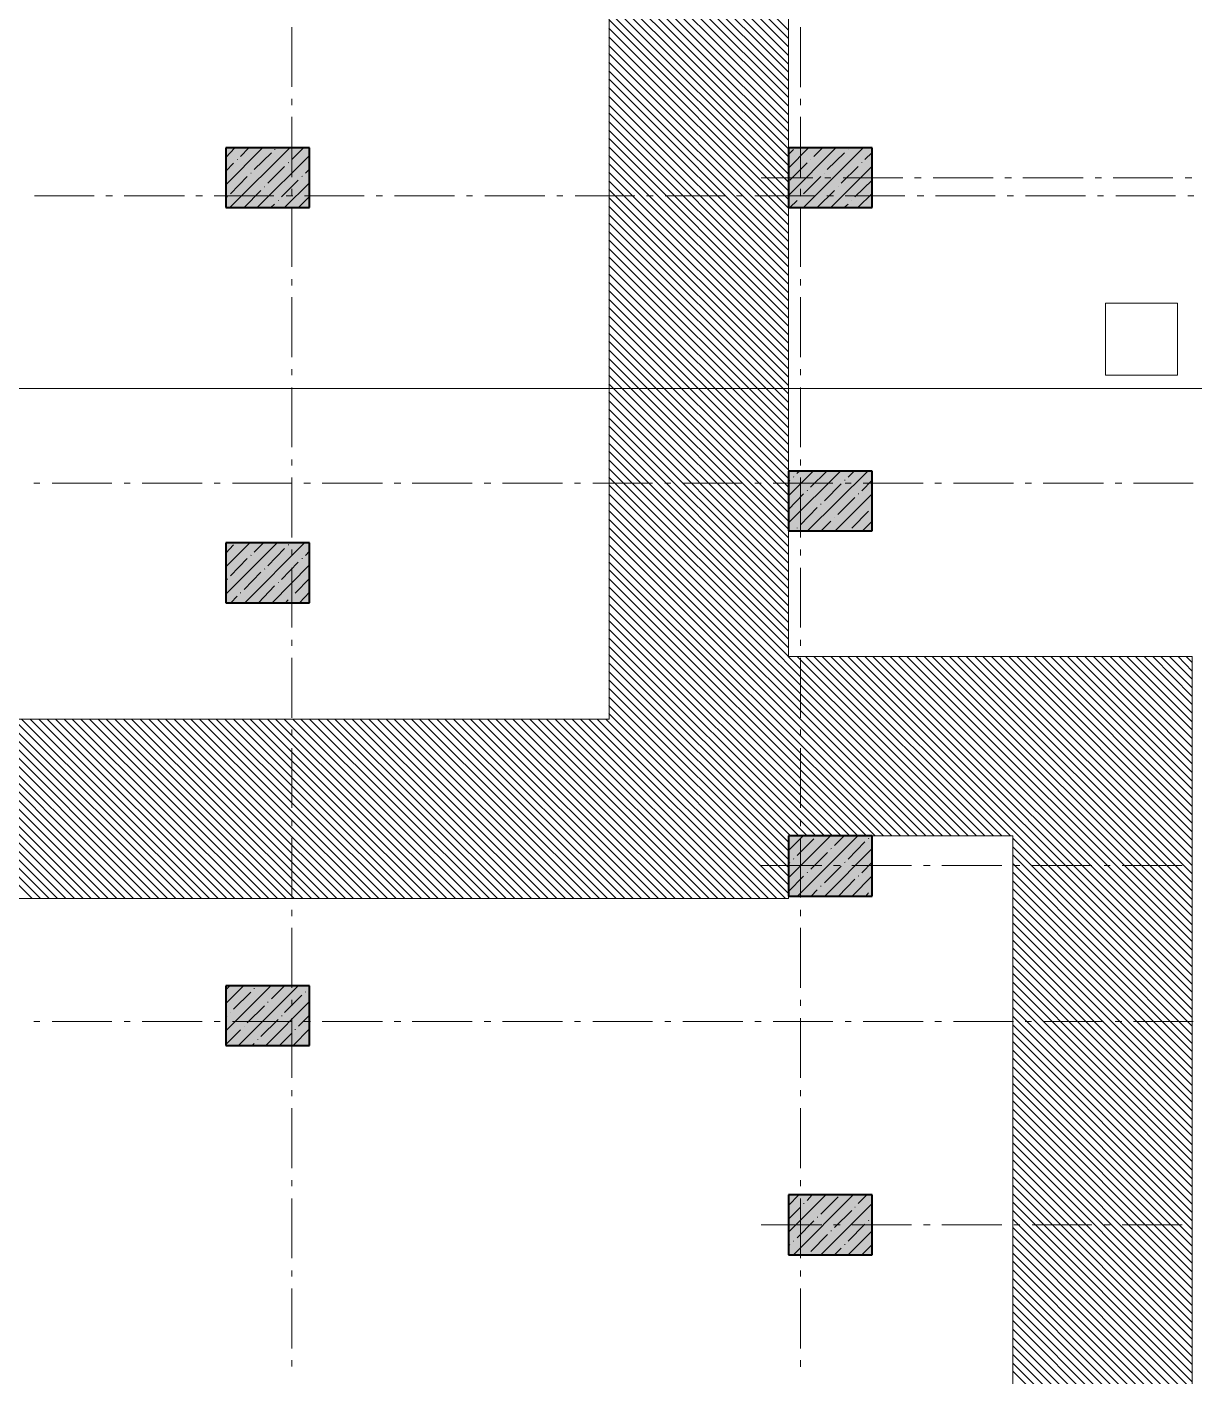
# Model space of a CAD drawing. Header units: millimetres. Extents: x -401725 to 250493, y 305116 to 802890.
# Drawn here: x -375098.521 to -375094.682, y 508977.795 to 508982.233 of the extents above; entities that cross this region are included whole.
import ezdxf

# ---------------------------------------------------------------- set-up
doc = ezdxf.new("R2010")
doc.units = ezdxf.units.MM
doc.layers.add('PDF _Геометрия', color=7, linetype='Continuous', true_color=0x1d1d1d)
doc.layers.add('PDF _Сплошная заливка', color=7, linetype='Continuous', true_color=0xffffff)

msp = doc.modelspace()

# ---------------------------------------------------------------- linework, layer by layer
at = {"layer": 'PDF _Геометрия', "color": 7, "lineweight": 9}
for points in [[(-375096.6063, 508986.2254), (-375096.6063, 508979.9554)], [(-375096.0165, 508980.1621), (-375096.0165, 508986.2256)], [(-375097.6498, 508982.2321), (-375097.6498, 508982.0355)], [(-375095.9763, 508982.0354), (-375095.9763, 508982.2321)], [(-375097.6498, 508981.9971), (-375097.6498, 508981.9755)], [(-375095.9763, 508981.9754), (-375095.9763, 508981.9971)], [(-375097.6498, 508981.9371), (-375097.6498, 508981.7388)], [(-375095.9763, 508981.7388), (-375095.9763, 508981.9371)], [(-375097.8665, 508981.8354), (-375097.5914, 508981.8354)], [(-375097.8663, 508981.6388), (-375097.8663, 508981.8354)], [(-375097.5914, 508981.8354), (-375097.5914, 508981.6388)], [(-375096.0165, 508981.6388), (-375096.0165, 508981.8355)], [(-375096.0163, 508981.8354), (-375095.7413, 508981.8354)], [(-375095.7413, 508981.8354), (-375095.7413, 508981.6388)], [(-375096.1063, 508981.7371), (-375095.9364, 508981.7371)], [(-375095.8964, 508981.7371), (-375095.8763, 508981.7371)], [(-375095.8364, 508981.7371), (-375095.6397, 508981.7371)], [(-375095.6014, 508981.7371), (-375095.5797, 508981.7371)], [(-375095.5399, 508981.7371), (-375095.3431, 508981.7371)], [(-375095.3047, 508981.7371), (-375095.283, 508981.7371)], [(-375095.2449, 508981.7371), (-375095.0464, 508981.7371)], [(-375095.0079, 508981.7371), (-375094.9864, 508981.7371)], [(-375094.9481, 508981.7371), (-375094.7514, 508981.7371)], [(-375094.7114, 508981.7371), (-375094.6897, 508981.7371)], [(-375097.6498, 508981.7005), (-375097.6498, 508981.6788)], [(-375095.9763, 508981.6788), (-375095.9763, 508981.7004)], [(-375098.2996, 508981.6771), (-375098.4963, 508981.6771)], [(-375098.2398, 508981.6771), (-375098.2616, 508981.6771)], [(-375098.003, 508981.6771), (-375098.2014, 508981.6771)], [(-375097.9432, 508981.6771), (-375097.9649, 508981.6771)], [(-375097.7082, 508981.6771), (-375097.9048, 508981.6771)], [(-375097.5914, 508981.6388), (-375097.8665, 508981.6388)], [(-375097.6465, 508981.6771), (-375097.6681, 508981.6771)], [(-375097.6498, 508981.6405), (-375097.6498, 508981.4438)], [(-375097.4113, 508981.6771), (-375097.6079, 508981.6771)], [(-375097.3515, 508981.6771), (-375097.3716, 508981.6771)], [(-375097.1146, 508981.6771), (-375097.3113, 508981.6771)], [(-375097.0548, 508981.6771), (-375097.0748, 508981.6771)], [(-375096.8179, 508981.6771), (-375097.0146, 508981.6771)], [(-375096.7582, 508981.6771), (-375096.7781, 508981.6771)], [(-375096.5213, 508981.6771), (-375096.7179, 508981.6771)], [(-375096.4615, 508981.6772), (-375096.4833, 508981.6772)], [(-375096.2246, 508981.6771), (-375096.4212, 508981.6771)], [(-375096.1649, 508981.6772), (-375096.1865, 508981.6772)], [(-375095.928, 508981.6771), (-375096.1262, 508981.6771)], [(-375095.7413, 508981.6388), (-375096.0163, 508981.6388)], [(-375095.9763, 508981.4438), (-375095.9763, 508981.6404)], [(-375095.8682, 508981.6771), (-375095.8898, 508981.6771)], [(-375095.6329, 508981.6771), (-375095.8296, 508981.6771)], [(-375095.5713, 508981.6771), (-375095.593, 508981.6771)], [(-375095.3363, 508981.6771), (-375095.5328, 508981.6771)], [(-375095.2765, 508981.6771), (-375095.2966, 508981.6771)], [(-375095.0396, 508981.6771), (-375095.2363, 508981.6771)], [(-375094.9798, 508981.6771), (-375094.9999, 508981.6771)], [(-375094.743, 508981.6771), (-375094.9395, 508981.6771)], [(-375094.6832, 508981.6771), (-375094.7031, 508981.6771)], [(-375097.6498, 508981.4038), (-375097.6498, 508981.3821)], [(-375095.9763, 508981.3821), (-375095.9763, 508981.4038)], [(-375097.6498, 508981.3438), (-375097.6498, 508981.1471)], [(-375095.9763, 508981.1471), (-375095.9763, 508981.3438)], [(-375097.6498, 508981.1071), (-375097.6498, 508981.0871)], [(-375095.9763, 508981.0871), (-375095.9763, 508981.1071)], [(-375097.6498, 508981.0471), (-375097.6498, 508980.8505)], [(-375095.9763, 508980.8504), (-375095.9763, 508981.0471)], [(-375097.6498, 508980.8105), (-375097.6498, 508980.7905)], [(-375095.9763, 508980.7904), (-375095.9763, 508980.8104)], [(-375097.6498, 508980.7505), (-375097.6498, 508980.5538)], [(-375096.0165, 508980.5755), (-375096.0165, 508980.7721)], [(-375096.0163, 508980.7721), (-375095.7413, 508980.7721)], [(-375095.9763, 508980.5538), (-375095.9763, 508980.7504)], [(-375095.7413, 508980.7721), (-375095.7413, 508980.5754)], [(-375098.4781, 508980.7321), (-375098.4981, 508980.7321)], [(-375098.2415, 508980.7321), (-375098.4382, 508980.7321)], [(-375098.1814, 508980.7321), (-375098.2013, 508980.7321)], [(-375097.9448, 508980.7321), (-375098.1414, 508980.7321)], [(-375097.8848, 508980.7321), (-375097.9048, 508980.7321)], [(-375097.6482, 508980.7321), (-375097.8448, 508980.7321)], [(-375097.5881, 508980.7321), (-375097.6098, 508980.7321)], [(-375097.3515, 508980.7321), (-375097.5499, 508980.7321)], [(-375097.2915, 508980.7321), (-375097.313, 508980.7321)], [(-375097.0565, 508980.7321), (-375097.2532, 508980.7321)], [(-375096.9948, 508980.7321), (-375097.0165, 508980.7321)], [(-375096.7598, 508980.7321), (-375096.9565, 508980.7321)], [(-375096.6998, 508980.7321), (-375096.7197, 508980.7321)], [(-375096.4631, 508980.7321), (-375096.6598, 508980.7321)], [(-375096.4031, 508980.7321), (-375096.4232, 508980.7321)], [(-375096.1665, 508980.7321), (-375096.3631, 508980.7321)], [(-375096.1064, 508980.7321), (-375096.1264, 508980.7321)], [(-375095.8698, 508980.7321), (-375096.0664, 508980.7321)], [(-375095.8098, 508980.7321), (-375095.8299, 508980.7321)], [(-375095.5732, 508980.7321), (-375095.7699, 508980.7321)], [(-375095.5131, 508980.7321), (-375095.5349, 508980.7321)], [(-375095.2765, 508980.7321), (-375095.4731, 508980.7321)], [(-375095.2165, 508980.7321), (-375095.2381, 508980.7321)], [(-375094.9798, 508980.7321), (-375095.1781, 508980.7321)], [(-375094.9198, 508980.7321), (-375094.9414, 508980.7321)], [(-375094.6848, 508980.7321), (-375094.8814, 508980.7321)], [(-375095.7413, 508980.5754), (-375096.0163, 508980.5754)], [(-375097.8665, 508980.5355), (-375097.5914, 508980.5355)], [(-375097.8663, 508980.3388), (-375097.8663, 508980.5354)], [(-375097.5914, 508980.5355), (-375097.5914, 508980.3388)], [(-375097.6498, 508980.5138), (-375097.6498, 508980.4938)], [(-375095.9763, 508980.4938), (-375095.9763, 508980.5138)], [(-375097.6498, 508980.4538), (-375097.6498, 508980.2571)], [(-375095.9763, 508980.2571), (-375095.9763, 508980.4538)], [(-375097.5914, 508980.3388), (-375097.8665, 508980.3388)], [(-375097.6498, 508980.2171), (-375097.6498, 508980.1971)], [(-375095.9763, 508980.1971), (-375095.9763, 508980.2171)], [(-375097.6498, 508980.1571), (-375097.6498, 508979.9605)], [(-375094.6881, 508980.1621), (-375096.0163, 508980.1621)], [(-375095.9763, 508979.9604), (-375095.9763, 508980.1571)], [(-375094.6881, 508974.1971), (-375094.6881, 508980.162)], [(-375096.6063, 508979.9554), (-375104.4813, 508979.9554)], [(-375097.6498, 508979.9221), (-375097.6498, 508979.9005)], [(-375095.9763, 508979.9004), (-375095.9763, 508979.9221)], [(-375097.6498, 508979.8605), (-375097.6498, 508979.6638)], [(-375095.9763, 508979.6638), (-375095.9763, 508979.8604)], [(-375097.6498, 508979.6255), (-375097.6498, 508979.6038)], [(-375095.9763, 508979.6038), (-375095.9763, 508979.6254)], [(-375097.6498, 508979.5655), (-375097.6498, 508979.3688)], [(-375096.0165, 508979.3738), (-375096.0165, 508979.5722)], [(-375096.0165, 508979.3655), (-375096.0165, 508979.5722)], [(-375096.0163, 508979.5721), (-375095.7413, 508979.5721)], [(-375096.0163, 508979.5721), (-375095.2781, 508979.5721)], [(-375095.9763, 508979.3688), (-375095.9763, 508979.5654)], [(-375095.7413, 508979.5721), (-375095.7413, 508979.3738)], [(-375095.2781, 508979.5721), (-375095.2781, 508975.2603)], [(-375096.1064, 508979.4738), (-375095.9065, 508979.4738)], [(-375095.8681, 508979.4738), (-375095.8465, 508979.4738)], [(-375095.8082, 508979.4738), (-375095.6115, 508979.4738)], [(-375095.5716, 508979.4738), (-375095.5498, 508979.4738)], [(-375095.5115, 508979.4738), (-375095.3148, 508979.4738)], [(-375095.2746, 508979.4738), (-375095.2548, 508979.4738)], [(-375095.2149, 508979.4738), (-375095.0181, 508979.4738)], [(-375094.9781, 508979.4738), (-375094.9581, 508979.4738)], [(-375094.9181, 508979.4738), (-375094.7215, 508979.4738)], [(-375105.0716, 508979.3655), (-375096.0163, 508979.3655)], [(-375095.7413, 508979.3738), (-375096.0163, 508979.3738)], [(-375097.6498, 508979.3288), (-375097.6498, 508979.3071)], [(-375095.9763, 508979.3071), (-375095.9763, 508979.3288)], [(-375097.6498, 508979.2688), (-375097.6498, 508979.0721)], [(-375095.9763, 508979.0721), (-375095.9763, 508979.2687)], [(-375097.8665, 508979.0788), (-375097.5914, 508979.0788)], [(-375097.8663, 508978.8821), (-375097.8663, 508979.0787)], [(-375097.5914, 508979.0788), (-375097.5914, 508978.8821)], [(-375097.6498, 508979.0321), (-375097.6498, 508979.0121)], [(-375095.9763, 508979.0121), (-375095.9763, 508979.0321)], [(-375098.4781, 508978.9605), (-375098.4981, 508978.9605)], [(-375098.2415, 508978.9605), (-375098.4382, 508978.9605)], [(-375098.1814, 508978.9605), (-375098.2013, 508978.9605)], [(-375097.9448, 508978.9605), (-375098.1414, 508978.9605)], [(-375097.8848, 508978.9605), (-375097.9048, 508978.9605)], [(-375097.6482, 508978.9605), (-375097.8448, 508978.9605)], [(-375097.6498, 508978.9721), (-375097.6498, 508978.7755)], [(-375097.5881, 508978.9605), (-375097.6098, 508978.9605)], [(-375097.3515, 508978.9605), (-375097.5499, 508978.9605)], [(-375097.2915, 508978.9605), (-375097.313, 508978.9605)], [(-375097.0565, 508978.9605), (-375097.2532, 508978.9605)], [(-375096.9948, 508978.9605), (-375097.0165, 508978.9605)], [(-375096.7598, 508978.9605), (-375096.9565, 508978.9605)], [(-375096.6998, 508978.9605), (-375096.7197, 508978.9605)], [(-375096.4631, 508978.9605), (-375096.6598, 508978.9605)], [(-375096.4031, 508978.9605), (-375096.4232, 508978.9605)], [(-375096.1665, 508978.9605), (-375096.3631, 508978.9605)], [(-375096.1064, 508978.9605), (-375096.1264, 508978.9605)], [(-375095.8698, 508978.9605), (-375096.0664, 508978.9605)], [(-375095.9763, 508978.7754), (-375095.9763, 508978.9721)], [(-375095.8098, 508978.9605), (-375095.8299, 508978.9605)], [(-375095.5732, 508978.9605), (-375095.7699, 508978.9605)], [(-375095.5131, 508978.9605), (-375095.5349, 508978.9605)], [(-375095.2765, 508978.9605), (-375095.4731, 508978.9605)], [(-375095.2165, 508978.9605), (-375095.2381, 508978.9605)], [(-375094.9798, 508978.9605), (-375095.1781, 508978.9605)], [(-375094.9198, 508978.9605), (-375094.9414, 508978.9605)], [(-375094.6848, 508978.9605), (-375094.8814, 508978.9605)], [(-375097.5914, 508978.8821), (-375097.8665, 508978.8821)], [(-375097.6498, 508978.7355), (-375097.6498, 508978.7155)], [(-375095.9763, 508978.7154), (-375095.9763, 508978.7354)], [(-375097.6498, 508978.6755), (-375097.6498, 508978.4788)], [(-375095.9763, 508978.4787), (-375095.9763, 508978.6754)], [(-375097.6498, 508978.4388), (-375097.6498, 508978.4188)], [(-375095.9763, 508978.4188), (-375095.9763, 508978.4388)], [(-375097.6498, 508978.3788), (-375097.6498, 508978.1821)], [(-375096.0165, 508978.1938), (-375096.0165, 508978.3905)], [(-375096.0163, 508978.3904), (-375095.7413, 508978.3904)], [(-375095.9763, 508978.1821), (-375095.9763, 508978.3788)], [(-375095.7413, 508978.3904), (-375095.7413, 508978.1938)], [(-375096.1064, 508978.2921), (-375095.9065, 508978.2921)], [(-375095.8681, 508978.2921), (-375095.8465, 508978.2921)], [(-375095.8082, 508978.2921), (-375095.6115, 508978.2921)], [(-375095.5716, 508978.2922), (-375095.5498, 508978.2922)], [(-375095.5115, 508978.2921), (-375095.3148, 508978.2921)], [(-375095.2746, 508978.2921), (-375095.2548, 508978.2921)], [(-375095.2149, 508978.2921), (-375095.0181, 508978.2921)], [(-375094.9781, 508978.2921), (-375094.9581, 508978.2921)], [(-375094.9181, 508978.2921), (-375094.7215, 508978.2921)], [(-375095.7413, 508978.1938), (-375096.0163, 508978.1938)], [(-375097.6498, 508978.1421), (-375097.6498, 508978.1221)], [(-375095.9763, 508978.1221), (-375095.9763, 508978.1421)], [(-375097.6498, 508978.0821), (-375097.6498, 508977.8855)], [(-375095.9763, 508977.8854), (-375095.9763, 508978.0821)], [(-375097.6498, 508977.8471), (-375097.6498, 508977.8255)], [(-375095.9763, 508977.8254), (-375095.9763, 508977.8471)]]:
    msp.add_lwpolyline(points, dxfattribs=at)
at = {"layer": 'PDF _Геометрия', "color": 9, "lineweight": 9, "true_color": 0xc3c3c3}
for points in [[(-375096.0165, 508982.2221), (-375096.6066, 508982.8138)], [(-375096.0165, 508982.1955), (-375096.6066, 508982.7855)], [(-375096.0165, 508982.1671), (-375096.6066, 508982.7572)], [(-375096.0165, 508982.1388), (-375096.6066, 508982.7288)], [(-375096.0165, 508982.1105), (-375096.6066, 508982.7022)], [(-375096.0165, 508982.0838), (-375096.6066, 508982.6738)], [(-375096.0165, 508982.0555), (-375096.6066, 508982.6455)], [(-375096.0165, 508982.0272), (-375096.6066, 508982.6188)], [(-375096.0165, 508982.0005), (-375096.6066, 508982.5905)], [(-375096.0165, 508981.9722), (-375096.6066, 508982.5622)], [(-375096.0165, 508981.9438), (-375096.6066, 508982.5355)], [(-375096.0165, 508981.9155), (-375096.6066, 508982.5072)], [(-375096.0165, 508981.8888), (-375096.6066, 508982.4788)], [(-375096.0165, 508981.8605), (-375096.6066, 508982.4505)], [(-375096.0165, 508981.8321), (-375096.6066, 508982.4238)], [(-375096.0165, 508981.8055), (-375096.6066, 508982.3955)], [(-375096.0165, 508981.7771), (-375096.6066, 508982.3672)], [(-375096.0165, 508981.7488), (-375096.6066, 508982.3405)], [(-375096.0165, 508981.7221), (-375096.6066, 508982.3122)], [(-375096.0165, 508981.6938), (-375096.6066, 508982.2838)], [(-375096.0165, 508981.6655), (-375096.6066, 508982.2572)], [(-375096.0165, 508981.6372), (-375096.6066, 508982.2288)], [(-375096.0165, 508981.6105), (-375096.6066, 508982.2005)], [(-375096.0165, 508981.5822), (-375096.6066, 508982.1722)], [(-375096.0165, 508981.5538), (-375096.6066, 508982.1455)], [(-375096.0165, 508981.5272), (-375096.6066, 508982.1172)], [(-375096.0165, 508981.4988), (-375096.6066, 508982.0888)], [(-375096.0165, 508981.4705), (-375096.6066, 508982.0622)], [(-375096.0165, 508981.4438), (-375096.6066, 508982.0338)], [(-375096.0165, 508981.4155), (-375096.6066, 508982.0055)], [(-375096.0165, 508981.3871), (-375096.6066, 508981.9772)], [(-375096.0165, 508981.3588), (-375096.6066, 508981.9505)], [(-375096.0165, 508981.3321), (-375096.6066, 508981.9222)], [(-375096.0165, 508981.3038), (-375096.6066, 508981.8938)], [(-375096.0165, 508981.2755), (-375096.6066, 508981.8672)], [(-375096.0165, 508981.2488), (-375096.6066, 508981.8388)], [(-375096.0165, 508981.2205), (-375096.6066, 508981.8105)], [(-375096.0165, 508981.1922), (-375096.6066, 508981.7838)], [(-375096.0165, 508981.1638), (-375096.6066, 508981.7555)], [(-375096.0165, 508981.1372), (-375096.6066, 508981.7272)], [(-375096.0165, 508981.1088), (-375096.6066, 508981.6988)], [(-375096.0165, 508981.0805), (-375096.6066, 508981.6722)], [(-375096.0165, 508981.0538), (-375096.6066, 508981.6438)], [(-375096.0165, 508981.0255), (-375096.6066, 508981.6155)], [(-375096.0165, 508980.9971), (-375096.6066, 508981.5888)], [(-375096.0165, 508980.9705), (-375096.6066, 508981.5605)], [(-375096.0165, 508980.9421), (-375096.6066, 508981.5322)], [(-375096.0165, 508980.9138), (-375096.6066, 508981.5038)], [(-375096.0165, 508980.8855), (-375096.6066, 508981.4772)], [(-375096.0165, 508980.8588), (-375096.6066, 508981.4488)], [(-375096.0165, 508980.8305), (-375096.6066, 508981.4205)], [(-375096.0165, 508980.8022), (-375096.6066, 508981.3938)], [(-375096.0165, 508980.7755), (-375096.6066, 508981.3655)], [(-375096.0165, 508980.7472), (-375096.6066, 508981.3372)], [(-375096.0165, 508980.7188), (-375096.6066, 508981.3105)], [(-375096.0165, 508980.6922), (-375096.6066, 508981.2822)], [(-375096.0165, 508980.6638), (-375096.6066, 508981.2538)], [(-375096.0165, 508980.6355), (-375096.6066, 508981.2255)], [(-375096.0165, 508980.6071), (-375096.6066, 508981.1988)], [(-375096.0165, 508980.5805), (-375096.6066, 508981.1705)], [(-375096.0165, 508980.5521), (-375096.6066, 508981.1422)], [(-375096.0165, 508980.5238), (-375096.6066, 508981.1155)], [(-375096.0165, 508980.4971), (-375096.6066, 508981.0872)], [(-375096.0165, 508980.4688), (-375096.6066, 508981.0588)], [(-375096.0165, 508980.4405), (-375096.6066, 508981.0322)], [(-375096.0165, 508980.4122), (-375096.6066, 508981.0038)], [(-375096.0165, 508980.3855), (-375096.6066, 508980.9755)], [(-375096.0165, 508980.3572), (-375096.6066, 508980.9472)], [(-375096.0165, 508980.3288), (-375096.6066, 508980.9205)], [(-375096.0165, 508980.3022), (-375096.6066, 508980.8922)], [(-375096.0165, 508980.2738), (-375096.6066, 508980.8638)], [(-375096.0165, 508980.2455), (-375096.6066, 508980.8372)], [(-375096.0165, 508980.2188), (-375096.6066, 508980.8088)], [(-375096.0165, 508980.1905), (-375096.6066, 508980.7805)], [(-375096.0165, 508980.1621), (-375096.6066, 508980.7522)], [(-375095.4531, 508979.5721), (-375096.6063, 508980.7255)], [(-375095.4813, 508979.5721), (-375096.6064, 508980.6971)], [(-375095.5096, 508979.5721), (-375096.6063, 508980.6687)], [(-375095.5365, 508979.5722), (-375096.6064, 508980.6422)], [(-375095.5647, 508979.5721), (-375096.6064, 508980.6138)], [(-375095.593, 508979.5721), (-375096.6063, 508980.5854)], [(-375095.6481, 508979.5721), (-375096.6064, 508980.5304)], [(-375095.6196, 508979.5721), (-375096.6063, 508980.5588)], [(-375095.6764, 508979.5721), (-375096.6065, 508980.5021)], [(-375095.703, 508979.5721), (-375096.6064, 508980.4738)], [(-375095.7313, 508979.5721), (-375096.6062, 508980.4471)], [(-375095.7598, 508979.5721), (-375096.6065, 508980.4188)], [(-375095.7881, 508979.5721), (-375096.6065, 508980.3905)], [(-375095.8147, 508979.5721), (-375096.6064, 508980.3638)], [(-375095.8715, 508979.5721), (-375096.6064, 508980.3071)], [(-375095.8429, 508979.5721), (-375096.6063, 508980.3354)], [(-375095.8981, 508979.5721), (-375096.6064, 508980.2805)], [(-375095.9549, 508979.5722), (-375096.6067, 508980.2238)], [(-375095.9263, 508979.5721), (-375096.6064, 508980.2521)], [(-375095.9815, 508979.5721), (-375096.6066, 508980.1955)], [(-375096.0165, 508979.5505), (-375096.6066, 508980.1405)], [(-375096.0097, 508979.5721), (-375096.6064, 508980.1688)], [(-375095.4248, 508979.5722), (-375096.0166, 508980.1622)], [(-375095.3979, 508979.5721), (-375095.988, 508980.1621)], [(-375095.3697, 508979.5721), (-375095.9597, 508980.1621)], [(-375095.3414, 508979.5721), (-375095.9331, 508980.1621)], [(-375095.3148, 508979.5722), (-375095.9048, 508980.1621)], [(-375095.2863, 508979.5721), (-375095.8762, 508980.1621)], [(-375094.6881, 508979.0005), (-375095.8497, 508980.1621)], [(-375094.6881, 508979.0288), (-375095.8213, 508980.1621)], [(-375094.6881, 508979.0571), (-375095.7931, 508980.1621)], [(-375094.6881, 508979.0838), (-375095.7647, 508980.1621)], [(-375094.6881, 508979.1121), (-375095.7381, 508980.1621)], [(-375094.6881, 508979.1405), (-375095.7097, 508980.1621)], [(-375094.6881, 508979.1688), (-375095.6813, 508980.1621)], [(-375094.6881, 508979.1955), (-375095.6547, 508980.1621)], [(-375094.6881, 508979.2238), (-375095.6263, 508980.1621)], [(-375094.6881, 508979.2521), (-375095.5982, 508980.1621)], [(-375094.6881, 508979.2788), (-375095.5698, 508980.1621)], [(-375094.6881, 508979.3071), (-375095.5432, 508980.1621)], [(-375094.6881, 508979.3355), (-375095.5147, 508980.1621)], [(-375094.6881, 508979.3621), (-375095.4863, 508980.1621)], [(-375094.6881, 508979.3905), (-375095.4597, 508980.1621)], [(-375094.6881, 508979.4188), (-375095.4313, 508980.1621)], [(-375094.6881, 508979.4471), (-375095.4032, 508980.1621)], [(-375094.6881, 508979.4738), (-375095.3763, 508980.1621)], [(-375094.6881, 508979.5021), (-375095.3482, 508980.1621)], [(-375094.6881, 508979.5305), (-375095.3198, 508980.1621)], [(-375094.6881, 508979.5571), (-375095.2914, 508980.1621)], [(-375094.6881, 508979.5855), (-375095.2648, 508980.1621)], [(-375094.6881, 508979.6138), (-375095.2364, 508980.1621)], [(-375094.6881, 508979.6405), (-375095.2079, 508980.1621)], [(-375094.6881, 508979.6688), (-375095.1813, 508980.1621)], [(-375094.6881, 508979.6971), (-375095.1529, 508980.1621)], [(-375094.6881, 508979.7255), (-375095.1248, 508980.1621)], [(-375094.6881, 508979.7521), (-375095.0982, 508980.1621)], [(-375094.6881, 508979.7805), (-375095.0698, 508980.1621)], [(-375094.6881, 508979.8088), (-375095.0414, 508980.1621)], [(-375094.6881, 508979.8354), (-375095.013, 508980.1621)], [(-375094.6881, 508979.8638), (-375094.9864, 508980.1621)], [(-375094.6881, 508979.8921), (-375094.958, 508980.1621)], [(-375094.6881, 508979.9204), (-375094.9298, 508980.1621)], [(-375094.6881, 508979.9471), (-375094.9029, 508980.1621)], [(-375094.6881, 508979.9755), (-375094.8748, 508980.1621)], [(-375094.6881, 508980.0038), (-375094.8464, 508980.1621)], [(-375094.6881, 508980.0305), (-375094.818, 508980.1621)], [(-375094.6881, 508980.0588), (-375094.7914, 508980.1621)], [(-375094.6881, 508980.0871), (-375094.763, 508980.1621)], [(-375094.6881, 508980.1138), (-375094.7348, 508980.1621)], [(-375094.6881, 508980.1421), (-375094.708, 508980.1621)], [(-375096.0165, 508979.5222), (-375096.6066, 508980.1122)], [(-375096.0165, 508979.4938), (-375096.6066, 508980.0855)], [(-375096.0165, 508979.4672), (-375096.6066, 508980.0572)], [(-375096.0165, 508979.4388), (-375096.6066, 508980.0288)], [(-375096.0165, 508979.4105), (-375096.6066, 508980.0005)], [(-375098.5031, 508979.3655), (-375099.0947, 508979.9555)], [(-375098.4765, 508979.3655), (-375099.0664, 508979.9555)], [(-375098.4479, 508979.3654), (-375099.0381, 508979.9554)], [(-375098.4197, 508979.3654), (-375099.0114, 508979.9554)], [(-375098.3931, 508979.3655), (-375098.9831, 508979.9555)], [(-375098.3648, 508979.3655), (-375098.9548, 508979.9555)], [(-375098.3363, 508979.3654), (-375098.9279, 508979.9554)], [(-375098.3097, 508979.3654), (-375098.8998, 508979.9554)], [(-375098.2814, 508979.3655), (-375098.8715, 508979.9554)], [(-375098.2532, 508979.3655), (-375098.8432, 508979.9555)], [(-375098.2246, 508979.3654), (-375098.8163, 508979.9554)], [(-375098.198, 508979.3654), (-375098.7879, 508979.9554)], [(-375098.1698, 508979.3655), (-375098.7596, 508979.9554)], [(-375098.1415, 508979.3655), (-375098.7333, 508979.9555)], [(-375098.1146, 508979.3654), (-375098.7046, 508979.9554)], [(-375098.0864, 508979.3654), (-375098.6763, 508979.9555)], [(-375098.0581, 508979.3655), (-375098.6497, 508979.9555)], [(-375098.0315, 508979.3655), (-375098.6216, 508979.9555)], [(-375098.003, 508979.3654), (-375098.593, 508979.9554)], [(-375097.9747, 508979.3654), (-375098.5647, 508979.9555)], [(-375097.9464, 508979.3655), (-375098.5381, 508979.9555)], [(-375097.9198, 508979.3655), (-375098.5097, 508979.9555)], [(-375097.8913, 508979.3654), (-375098.4814, 508979.9554)], [(-375097.863, 508979.3654), (-375098.4547, 508979.9554)], [(-375097.8364, 508979.3655), (-375098.4264, 508979.9555)], [(-375097.8082, 508979.3655), (-375098.3981, 508979.9555)], [(-375097.7796, 508979.3654), (-375098.3714, 508979.9554)], [(-375097.7514, 508979.3654), (-375098.3431, 508979.9555)], [(-375097.7248, 508979.3655), (-375098.3147, 508979.9555)], [(-375097.6965, 508979.3655), (-375098.2864, 508979.9555)], [(-375097.668, 508979.3654), (-375098.2596, 508979.9554)], [(-375097.6414, 508979.3654), (-375098.2314, 508979.9554)], [(-375097.6131, 508979.3655), (-375098.2031, 508979.9555)], [(-375097.5849, 508979.3655), (-375098.1765, 508979.9555)], [(-375097.558, 508979.3654), (-375098.1481, 508979.9554)], [(-375097.5297, 508979.3655), (-375098.1198, 508979.9555)], [(-375097.5015, 508979.3655), (-375098.0914, 508979.9555)], [(-375097.4729, 508979.3654), (-375098.0645, 508979.9554)], [(-375097.4463, 508979.3654), (-375098.0364, 508979.9554)], [(-375097.4181, 508979.3655), (-375098.0081, 508979.9554)], [(-375097.3898, 508979.3655), (-375097.9814, 508979.9555)], [(-375097.3632, 508979.3655), (-375097.9533, 508979.9555)], [(-375097.3347, 508979.3654), (-375097.9247, 508979.9554)], [(-375097.3064, 508979.3655), (-375097.8981, 508979.9554)], [(-375097.2781, 508979.3655), (-375097.8698, 508979.9555)], [(-375097.2515, 508979.3655), (-375097.8416, 508979.9555)], [(-375097.223, 508979.3654), (-375097.813, 508979.9554)], [(-375097.1947, 508979.3655), (-375097.7864, 508979.9555)], [(-375097.1681, 508979.3655), (-375097.7582, 508979.9554)], [(-375097.1396, 508979.3654), (-375097.7297, 508979.9554)], [(-375097.1113, 508979.3654), (-375097.703, 508979.9554)], [(-375097.0847, 508979.3655), (-375097.6746, 508979.9555)], [(-375097.0565, 508979.3655), (-375097.6466, 508979.9555)], [(-375097.0279, 508979.3654), (-375097.6197, 508979.9554)], [(-375096.9997, 508979.3654), (-375097.5913, 508979.9554)], [(-375096.9731, 508979.3654), (-375097.5632, 508979.9555)], [(-375096.9448, 508979.3655), (-375097.5348, 508979.9555)], [(-375096.9163, 508979.3654), (-375097.5079, 508979.9554)], [(-375096.8897, 508979.3654), (-375097.4798, 508979.9554)], [(-375096.8614, 508979.3654), (-375097.4514, 508979.9554)], [(-375096.8332, 508979.3655), (-375097.4248, 508979.9555)], [(-375096.8063, 508979.3654), (-375097.3964, 508979.9554)], [(-375096.778, 508979.3654), (-375097.368, 508979.9554)], [(-375096.7498, 508979.3655), (-375097.3397, 508979.9554)], [(-375096.7215, 508979.3655), (-375097.3131, 508979.9555)], [(-375096.6946, 508979.3654), (-375097.2846, 508979.9554)], [(-375096.6664, 508979.3654), (-375097.2563, 508979.9555)], [(-375096.6381, 508979.3655), (-375097.2297, 508979.9555)], [(-375096.6115, 508979.3655), (-375097.2015, 508979.9555)], [(-375096.583, 508979.3654), (-375097.1729, 508979.9554)], [(-375096.5547, 508979.3654), (-375097.1463, 508979.9554)], [(-375096.5264, 508979.3655), (-375097.1182, 508979.9555)], [(-375096.4998, 508979.3655), (-375097.0898, 508979.9555)], [(-375096.4713, 508979.3654), (-375097.0614, 508979.9554)], [(-375096.443, 508979.3655), (-375097.0348, 508979.9554)], [(-375096.4164, 508979.3655), (-375097.0063, 508979.9555)], [(-375096.3882, 508979.3655), (-375096.9782, 508979.9555)], [(-375096.3596, 508979.3654), (-375096.9514, 508979.9554)], [(-375096.333, 508979.3654), (-375096.9229, 508979.9554)], [(-375096.3048, 508979.3655), (-375096.8948, 508979.9554)], [(-375096.2765, 508979.3655), (-375096.8665, 508979.9555)], [(-375096.248, 508979.3654), (-375096.8396, 508979.9554)], [(-375096.2214, 508979.3654), (-375096.8114, 508979.9554)], [(-375096.1931, 508979.3655), (-375096.7831, 508979.9555)], [(-375096.1649, 508979.3655), (-375096.7565, 508979.9555)], [(-375096.138, 508979.3654), (-375096.728, 508979.9555)], [(-375096.1097, 508979.3654), (-375096.6996, 508979.9555)], [(-375096.0815, 508979.3655), (-375096.673, 508979.9555)], [(-375096.0548, 508979.3655), (-375096.6448, 508979.9555)], [(-375096.0263, 508979.3654), (-375096.6164, 508979.9554)], [(-375096.0165, 508979.3821), (-375096.6066, 508979.9738)], [(-375094.6881, 508978.9738), (-375095.2782, 508979.5638)], [(-375094.6881, 508978.9455), (-375095.2782, 508979.5354)], [(-375094.6881, 508978.9171), (-375095.2782, 508979.5088)], [(-375094.6881, 508978.8888), (-375095.2782, 508979.4805)], [(-375094.6881, 508978.8621), (-375095.2782, 508979.4521)], [(-375094.6881, 508978.8338), (-375095.2782, 508979.4238)], [(-375094.6881, 508978.8055), (-375095.2782, 508979.3971)], [(-375094.6881, 508978.7788), (-375095.2782, 508979.3688)], [(-375094.6881, 508978.7505), (-375095.2782, 508979.3404)], [(-375094.6881, 508978.7221), (-375095.2782, 508979.3138)], [(-375094.6881, 508978.6955), (-375095.2782, 508979.2854)], [(-375094.6881, 508978.6671), (-375095.2782, 508979.2571)], [(-375094.6881, 508978.6388), (-375095.2782, 508979.2288)], [(-375094.6881, 508978.6105), (-375095.2782, 508979.2021)], [(-375094.6881, 508978.5838), (-375095.2782, 508979.1738)], [(-375094.6881, 508978.5555), (-375095.2782, 508979.1454)], [(-375094.6881, 508978.5271), (-375095.2782, 508979.1188)], [(-375094.6881, 508978.5005), (-375095.2782, 508979.0905)], [(-375094.6881, 508978.4721), (-375095.2782, 508979.0621)], [(-375094.6881, 508978.4438), (-375095.2782, 508979.0354)], [(-375094.6881, 508978.4171), (-375095.2782, 508979.0071)], [(-375094.6881, 508978.3888), (-375095.2782, 508978.9788)], [(-375094.6881, 508978.3605), (-375095.2782, 508978.9504)], [(-375094.6881, 508978.3321), (-375095.2782, 508978.9238)], [(-375094.6881, 508978.3055), (-375095.2782, 508978.8954)], [(-375094.6881, 508978.2771), (-375095.2782, 508978.8671)], [(-375094.6881, 508978.2488), (-375095.2782, 508978.8404)], [(-375094.6881, 508978.2221), (-375095.2782, 508978.8121)], [(-375094.6881, 508978.1938), (-375095.2782, 508978.7838)], [(-375094.6881, 508978.1655), (-375095.2782, 508978.7571)], [(-375094.6881, 508978.1371), (-375095.2782, 508978.7288)], [(-375094.6881, 508978.1105), (-375095.2782, 508978.7005)], [(-375094.6881, 508978.0821), (-375095.2782, 508978.6721)], [(-375094.6881, 508978.0538), (-375095.2782, 508978.6454)], [(-375094.6881, 508978.0271), (-375095.2782, 508978.6171)], [(-375094.6881, 508977.9988), (-375095.2782, 508978.5888)], [(-375094.6881, 508977.9705), (-375095.2782, 508978.5621)], [(-375094.6881, 508977.9438), (-375095.2782, 508978.5338)], [(-375094.6881, 508977.9155), (-375095.2782, 508978.5054)], [(-375094.6881, 508977.8871), (-375095.2782, 508978.4771)], [(-375094.6881, 508977.8588), (-375095.2782, 508978.4504)], [(-375094.6881, 508977.8321), (-375095.2782, 508978.4221)], [(-375094.6881, 508977.8038), (-375095.2782, 508978.3938)], [(-375094.6881, 508977.7755), (-375095.2782, 508978.3671)], [(-375094.6881, 508977.7488), (-375095.2782, 508978.3388)], [(-375094.6881, 508977.7205), (-375095.2782, 508978.3104)], [(-375094.6881, 508977.6921), (-375095.2782, 508978.2838)], [(-375094.6881, 508977.6638), (-375095.2782, 508978.2554)], [(-375094.6881, 508977.6371), (-375095.2782, 508978.2271)], [(-375094.6881, 508977.6088), (-375095.2782, 508978.1988)], [(-375094.6881, 508977.5805), (-375095.2782, 508978.1721)], [(-375094.6881, 508977.5538), (-375095.2782, 508978.1438)], [(-375094.6881, 508977.5255), (-375095.2782, 508978.1154)], [(-375094.6881, 508977.4971), (-375095.2782, 508978.0888)], [(-375094.6881, 508977.4704), (-375095.2782, 508978.0605)], [(-375094.6881, 508977.4421), (-375095.2782, 508978.0321)], [(-375094.6881, 508977.4138), (-375095.2782, 508978.0054)], [(-375094.6881, 508977.3855), (-375095.2782, 508977.9771)], [(-375094.6881, 508977.3588), (-375095.2782, 508977.9488)], [(-375094.6881, 508977.3305), (-375095.2782, 508977.9204)], [(-375094.6881, 508977.3021), (-375095.2782, 508977.8938)], [(-375094.6881, 508977.2755), (-375095.2782, 508977.8654)], [(-375094.6881, 508977.2471), (-375095.2782, 508977.8371)], [(-375094.6881, 508977.2188), (-375095.2782, 508977.8104)]]:
    msp.add_lwpolyline(points, dxfattribs=at)
at = {"layer": 'PDF _Геометрия', "lineweight": 9}
for points in [[(-375097.8665, 508981.8038), (-375097.8364, 508981.8355)], [(-375097.8665, 508981.7138), (-375097.7465, 508981.8355)], [(-375097.8529, 508981.6388), (-375097.6563, 508981.8354)], [(-375097.8179, 508981.8071), (-375097.7913, 508981.8354)], [(-375097.7729, 508981.7638), (-375097.7163, 508981.8188)], [(-375097.7063, 508981.8304), (-375097.7047, 508981.8304)], [(-375097.6499, 508981.7971), (-375097.6115, 508981.8355)], [(-375096.0164, 508981.6788), (-375095.8598, 508981.8355)], [(-375096.0164, 508981.8138), (-375095.9997, 508981.8304)], [(-375096.0163, 508981.7688), (-375095.9497, 508981.8355)], [(-375095.9666, 508981.6388), (-375095.7699, 508981.8355)], [(-375095.9329, 508981.8071), (-375095.9046, 508981.8354)], [(-375095.8883, 508981.7638), (-375095.8315, 508981.8188)], [(-375095.8198, 508981.8305), (-375095.8198, 508981.8305)], [(-375095.7647, 508981.7971), (-375095.7413, 508981.8204)], [(-375097.8664, 508981.7588), (-375097.8413, 508981.7854)], [(-375097.8297, 508981.7971), (-375097.828, 508981.7971)], [(-375097.7631, 508981.6388), (-375097.5914, 508981.8104)], [(-375097.7281, 508981.7188), (-375097.6731, 508981.7738)], [(-375097.6615, 508981.7855), (-375097.6598, 508981.7871)], [(-375096.0115, 508981.7288), (-375095.9549, 508981.7855)], [(-375095.9432, 508981.7971), (-375095.9432, 508981.7971)], [(-375095.8763, 508981.6388), (-375095.7413, 508981.7754)], [(-375095.843, 508981.7188), (-375095.7864, 508981.7738)], [(-375095.7747, 508981.7855), (-375095.7747, 508981.7871)], [(-375097.8515, 508981.6838), (-375097.7965, 508981.7405)], [(-375097.7848, 508981.7522), (-375097.7832, 508981.7522)], [(-375097.6831, 508981.6738), (-375097.6281, 508981.7288)], [(-375097.6164, 508981.7405), (-375097.6147, 508981.7421)], [(-375097.6046, 508981.7521), (-375097.5914, 508981.7655)], [(-375095.9664, 508981.6838), (-375095.9098, 508981.7405)], [(-375095.8981, 508981.7521), (-375095.8981, 508981.7521)], [(-375095.798, 508981.6738), (-375095.7413, 508981.7288)], [(-375097.8065, 508981.6388), (-375097.7514, 508981.6955)], [(-375097.7398, 508981.7071), (-375097.7381, 508981.7071)], [(-375097.6731, 508981.6388), (-375097.5914, 508981.7204)], [(-375095.9214, 508981.6388), (-375095.8647, 508981.6954)], [(-375095.853, 508981.7071), (-375095.853, 508981.7071)], [(-375095.7879, 508981.6388), (-375095.7413, 508981.6854)], [(-375097.8631, 508981.6738), (-375097.8614, 508981.6738)], [(-375097.718, 508981.6387), (-375097.7063, 508981.6504)], [(-375097.6947, 508981.6621), (-375097.693, 508981.6621)], [(-375097.6279, 508981.6388), (-375097.5914, 508981.6755)], [(-375096.0113, 508981.6388), (-375095.988, 508981.6621)], [(-375095.9763, 508981.6738), (-375095.9763, 508981.6738)], [(-375095.8332, 508981.6388), (-375095.8198, 508981.6505)], [(-375095.8082, 508981.6621), (-375095.8082, 508981.6621)], [(-375095.7431, 508981.6388), (-375095.7413, 508981.6404)], [(-375096.0165, 508980.6905), (-375095.9348, 508980.7721)], [(-375096.0164, 508980.6021), (-375095.8448, 508980.7721)], [(-375095.9998, 508980.7521), (-375095.9981, 508980.7538)], [(-375095.9881, 508980.7638), (-375095.9798, 508980.7721)], [(-375095.953, 508980.5754), (-375095.7546, 508980.7721)], [(-375095.9431, 508980.7188), (-375095.8897, 508980.7721)], [(-375095.8199, 508980.7521), (-375095.7997, 508980.7721)], [(-375096.0164, 508980.7354), (-375096.0114, 508980.7421)], [(-375095.9547, 508980.7071), (-375095.953, 508980.7087)], [(-375095.8979, 508980.6738), (-375095.8429, 508980.7304)], [(-375095.8314, 508980.7421), (-375095.8296, 508980.7421)], [(-375095.7746, 508980.7071), (-375095.7413, 508980.7421)], [(-375096.0164, 508980.6454), (-375095.9663, 508980.6971)], [(-375095.9098, 508980.6621), (-375095.9098, 508980.6638)], [(-375095.8629, 508980.5754), (-375095.7413, 508980.6971)], [(-375095.8532, 508980.6288), (-375095.7981, 508980.6855)], [(-375095.7866, 508980.6971), (-375095.7848, 508980.6971)], [(-375095.9763, 508980.5955), (-375095.9214, 508980.6521)], [(-375095.8647, 508980.6188), (-375095.8647, 508980.6188)], [(-375095.8079, 508980.5838), (-375095.753, 508980.6404)], [(-375095.7413, 508980.6521), (-375095.7413, 508980.6521)], [(-375095.988, 508980.5838), (-375095.988, 508980.5854)], [(-375095.908, 508980.5754), (-375095.8763, 508980.6071)], [(-375095.7731, 508980.5754), (-375095.7413, 508980.6071)], [(-375097.8665, 508980.3672), (-375097.6981, 508980.5355)], [(-375097.8664, 508980.5021), (-375097.8413, 508980.5288)], [(-375097.8663, 508980.4571), (-375097.7881, 508980.5355)], [(-375097.8046, 508980.3388), (-375097.6079, 508980.5354)], [(-375097.7729, 508980.5054), (-375097.743, 508980.5354)], [(-375097.6615, 508980.5288), (-375097.6598, 508980.5288)], [(-375097.7848, 508980.4938), (-375097.7832, 508980.4955)], [(-375097.7281, 508980.4605), (-375097.6731, 508980.5171)], [(-375097.6046, 508980.4938), (-375097.5914, 508980.5088)], [(-375097.8515, 508980.4271), (-375097.7965, 508980.4838)], [(-375097.7398, 508980.4488), (-375097.7381, 508980.4505)], [(-375097.7147, 508980.3388), (-375097.5914, 508980.4638)], [(-375097.6831, 508980.4154), (-375097.6281, 508980.4721)], [(-375097.6164, 508980.4838), (-375097.6147, 508980.4838)], [(-375097.8631, 508980.4155), (-375097.8614, 508980.4171)], [(-375097.8065, 508980.3821), (-375097.7514, 508980.4388)], [(-375097.6947, 508980.4054), (-375097.693, 508980.4054)], [(-375097.638, 508980.3704), (-375097.5914, 508980.4188)], [(-375097.8497, 508980.3388), (-375097.8296, 508980.3604)], [(-375097.8179, 508980.3704), (-375097.8179, 508980.3721)], [(-375097.7595, 508980.3388), (-375097.7063, 508980.3938)], [(-375097.6498, 508980.3605), (-375097.6498, 508980.3605)], [(-375097.6248, 508980.3388), (-375097.5914, 508980.3738)], [(-375097.6699, 508980.3388), (-375097.6615, 508980.3488)], [(-375096.0165, 508979.5238), (-375095.9682, 508979.5721)], [(-375096.0163, 508979.4338), (-375095.878, 508979.5721)], [(-375096.0162, 508979.5688), (-375096.013, 508979.5721)], [(-375095.988, 508979.5071), (-375095.9331, 508979.5621)], [(-375095.9865, 508979.3738), (-375095.7881, 508979.5721)], [(-375095.8648, 508979.5405), (-375095.8331, 508979.5721)], [(-375095.8198, 508979.4954), (-375095.7647, 508979.5521)], [(-375095.7531, 508979.5621), (-375095.7514, 508979.5638)], [(-375095.943, 508979.4621), (-375095.888, 508979.5171)], [(-375095.8964, 508979.3738), (-375095.7413, 508979.5304)], [(-375095.8765, 508979.5288), (-375095.8747, 508979.5305)], [(-375096.0164, 508979.4788), (-375096.0114, 508979.4838)], [(-375095.9998, 508979.4955), (-375095.9981, 508979.4971)], [(-375095.8979, 508979.4171), (-375095.8429, 508979.4721)], [(-375095.8314, 508979.4838), (-375095.8296, 508979.4854)], [(-375095.7746, 508979.4504), (-375095.7413, 508979.4854)], [(-375096.0164, 508979.3887), (-375095.9663, 508979.4387)], [(-375095.9547, 508979.4504), (-375095.953, 508979.4521)], [(-375095.8514, 508979.3738), (-375095.7981, 508979.4288)], [(-375095.8063, 508979.3738), (-375095.7413, 508979.4404)], [(-375095.7866, 508979.4388), (-375095.7848, 508979.4405)], [(-375095.9415, 508979.3738), (-375095.9214, 508979.3938)], [(-375095.9098, 508979.4055), (-375095.9098, 508979.4071)], [(-375095.7613, 508979.3738), (-375095.753, 508979.3838)], [(-375095.7413, 508979.3938), (-375095.7413, 508979.3954)], [(-375097.8665, 508979.0205), (-375097.8082, 508979.0788)], [(-375097.8664, 508979.0654), (-375097.853, 508979.0788)], [(-375097.8663, 508978.9304), (-375097.718, 508979.0788)], [(-375097.8248, 508978.8821), (-375097.6281, 508979.0788)], [(-375097.7731, 508979.0688), (-375097.7731, 508979.0705)], [(-375097.7166, 508979.0355), (-375097.6731, 508979.0788)], [(-375097.5931, 508979.0688), (-375097.5914, 508979.0721)], [(-375097.8415, 508979.0021), (-375097.7848, 508979.0572)], [(-375097.7347, 508978.8821), (-375097.5914, 508979.0271)], [(-375097.728, 508979.0238), (-375097.728, 508979.0254)], [(-375097.6731, 508978.9904), (-375097.6164, 508979.0471)], [(-375097.6047, 508979.0571), (-375097.6047, 508979.0588)], [(-375097.8664, 508978.9754), (-375097.863, 508978.9788)], [(-375097.8514, 508978.9904), (-375097.8514, 508978.9904)], [(-375097.7965, 508978.9571), (-375097.7397, 508979.0121)], [(-375097.6829, 508978.9787), (-375097.6829, 508978.9804)], [(-375097.6279, 508978.9455), (-375097.5914, 508978.9821)], [(-375097.8662, 508978.8854), (-375097.8179, 508978.9338)], [(-375097.8063, 508978.9454), (-375097.8063, 508978.9454)], [(-375097.7512, 508978.9121), (-375097.6946, 508978.9671)], [(-375097.6448, 508978.8821), (-375097.5914, 508978.9371)], [(-375097.6381, 508978.9338), (-375097.6381, 508978.9355)], [(-375097.7798, 508978.8821), (-375097.7731, 508978.8888)], [(-375097.7614, 508978.9005), (-375097.7614, 508978.9021)], [(-375097.6899, 508978.8821), (-375097.6498, 508978.9221)], [(-375097.593, 508978.8888), (-375097.593, 508978.8904)], [(-375096.0166, 508978.2672), (-375095.8932, 508978.3905)], [(-375096.0165, 508978.3555), (-375095.9815, 508978.3905)], [(-375095.9996, 508978.1938), (-375095.803, 508978.3904)], [(-375095.9664, 508978.3621), (-375095.9646, 508978.3621)], [(-375095.9548, 508978.3721), (-375095.938, 508978.3904)], [(-375095.9098, 508978.1938), (-375095.7413, 508978.3621)], [(-375095.9097, 508978.3271), (-375095.853, 508978.3837)], [(-375095.7866, 508978.3621), (-375095.7582, 508978.3905)], [(-375096.0164, 508978.3104), (-375095.9763, 508978.3504)], [(-375095.9216, 508978.3171), (-375095.9198, 508978.3171)], [(-375095.8647, 508978.2838), (-375095.8082, 508978.3388)], [(-375095.7982, 508978.3505), (-375095.7965, 508978.3505)], [(-375095.7413, 508978.3171), (-375095.7413, 508978.3171)], [(-375095.988, 508978.2488), (-375095.9331, 508978.3055)], [(-375095.8765, 508978.2721), (-375095.8747, 508978.2721)], [(-375095.8198, 508978.2388), (-375095.7647, 508978.2938)], [(-375095.8196, 508978.1938), (-375095.7413, 508978.2721)], [(-375095.7531, 508978.3054), (-375095.7514, 508978.3071)], [(-375096.0164, 508978.2221), (-375096.0114, 508978.2271)], [(-375095.9998, 508978.2388), (-375095.9981, 508978.2388)], [(-375095.943, 508978.2038), (-375095.888, 508978.2605)], [(-375095.8314, 508978.2271), (-375095.8296, 508978.2271)], [(-375095.7746, 508978.1938), (-375095.7413, 508978.2271)], [(-375095.9547, 508978.1938), (-375095.953, 508978.1938)], [(-375095.8645, 508978.1937), (-375095.8429, 508978.2154)]]:
    msp.add_lwpolyline(points, dxfattribs=at)
at = {"layer": 'PDF _Геометрия', "color": 7, "lineweight": 40}
for points in [[(-375097.5914, 508981.8354), (-375097.8665, 508981.8354)], [(-375097.8663, 508981.8354), (-375097.8663, 508981.6388)], [(-375097.5914, 508981.6388), (-375097.5914, 508981.8355)], [(-375096.0165, 508981.8355), (-375096.0165, 508981.6388)], [(-375095.7413, 508981.8354), (-375096.0163, 508981.8354)], [(-375095.7413, 508981.6388), (-375095.7413, 508981.8354)], [(-375097.8665, 508981.6388), (-375097.5914, 508981.6388)], [(-375096.0163, 508981.6388), (-375095.7413, 508981.6388)], [(-375096.0165, 508980.7721), (-375096.0165, 508980.5755)], [(-375095.7413, 508980.7721), (-375096.0163, 508980.7721)], [(-375095.7413, 508980.5754), (-375095.7413, 508980.7721)], [(-375096.0163, 508980.5754), (-375095.7413, 508980.5754)], [(-375097.5914, 508980.5355), (-375097.8665, 508980.5355)], [(-375097.8663, 508980.5354), (-375097.8663, 508980.3388)], [(-375097.5914, 508980.3388), (-375097.5914, 508980.5355)], [(-375097.8665, 508980.3388), (-375097.5914, 508980.3388)], [(-375096.0165, 508979.5722), (-375096.0165, 508979.3738)], [(-375095.7413, 508979.5721), (-375096.0163, 508979.5721)], [(-375095.7413, 508979.3738), (-375095.7413, 508979.5721)], [(-375096.0163, 508979.3738), (-375095.7413, 508979.3738)], [(-375097.5914, 508979.0788), (-375097.8665, 508979.0788)], [(-375097.8663, 508979.0788), (-375097.8663, 508978.8821)], [(-375097.5914, 508978.8821), (-375097.5914, 508979.0788)], [(-375097.8665, 508978.8821), (-375097.5914, 508978.8821)], [(-375096.0165, 508978.3905), (-375096.0165, 508978.1938)], [(-375095.7413, 508978.3904), (-375096.0163, 508978.3904)], [(-375095.7413, 508978.1938), (-375095.7413, 508978.3904)], [(-375096.0163, 508978.1938), (-375095.7413, 508978.1938)]]:
    msp.add_lwpolyline(points, dxfattribs=at)
at = {"layer": 'PDF _Геометрия', "color": 7, "lineweight": 9}
for points in [[(-375094.9731, 508981.3238), (-375094.9731, 508981.0871)], [(-375094.7364, 508981.3238), (-375094.973, 508981.3238)], [(-375094.7364, 508981.0871), (-375094.7364, 508981.3238)], [(-375094.973, 508981.0871), (-375094.7364, 508981.0871)]]:
    msp.add_lwpolyline(points, close=True, dxfattribs=at)
at = {"layer": 'PDF _Геометрия', "color": 8, "lineweight": 9, "true_color": 0x808080}
msp.add_lwpolyline([(-375134.6731, 508981.0438), (-375091.6389, 508981.0438)], dxfattribs=at)
at = {"layer": 'PDF _Сплошная заливка', "lineweight": 5, "transparency": 33554559}
for points in [[(-375097.8665, 508981.8354), (-375097.5914, 508981.8354), (-375097.8665, 508981.6388), (-375097.5914, 508981.6388)], [(-375096.0163, 508981.8354), (-375095.7413, 508981.8354), (-375096.0163, 508981.6388), (-375095.7413, 508981.6388)], [(-375096.0163, 508980.7721), (-375095.7413, 508980.7721), (-375096.0163, 508980.5754), (-375095.7413, 508980.5754)], [(-375097.8665, 508980.5355), (-375097.5914, 508980.5355), (-375097.8665, 508980.3388), (-375097.5914, 508980.3388)], [(-375096.0163, 508979.5721), (-375095.7413, 508979.5721), (-375096.0163, 508979.3738), (-375095.7413, 508979.3738)], [(-375097.8665, 508979.0788), (-375097.5914, 508979.0788), (-375097.8665, 508978.8821), (-375097.5914, 508978.8821)], [(-375096.0163, 508978.3904), (-375095.7413, 508978.3904), (-375096.0163, 508978.1938), (-375095.7413, 508978.1938)]]:
    msp.add_solid(points, dxfattribs=at)

doc.saveas('drawing.dxf')
